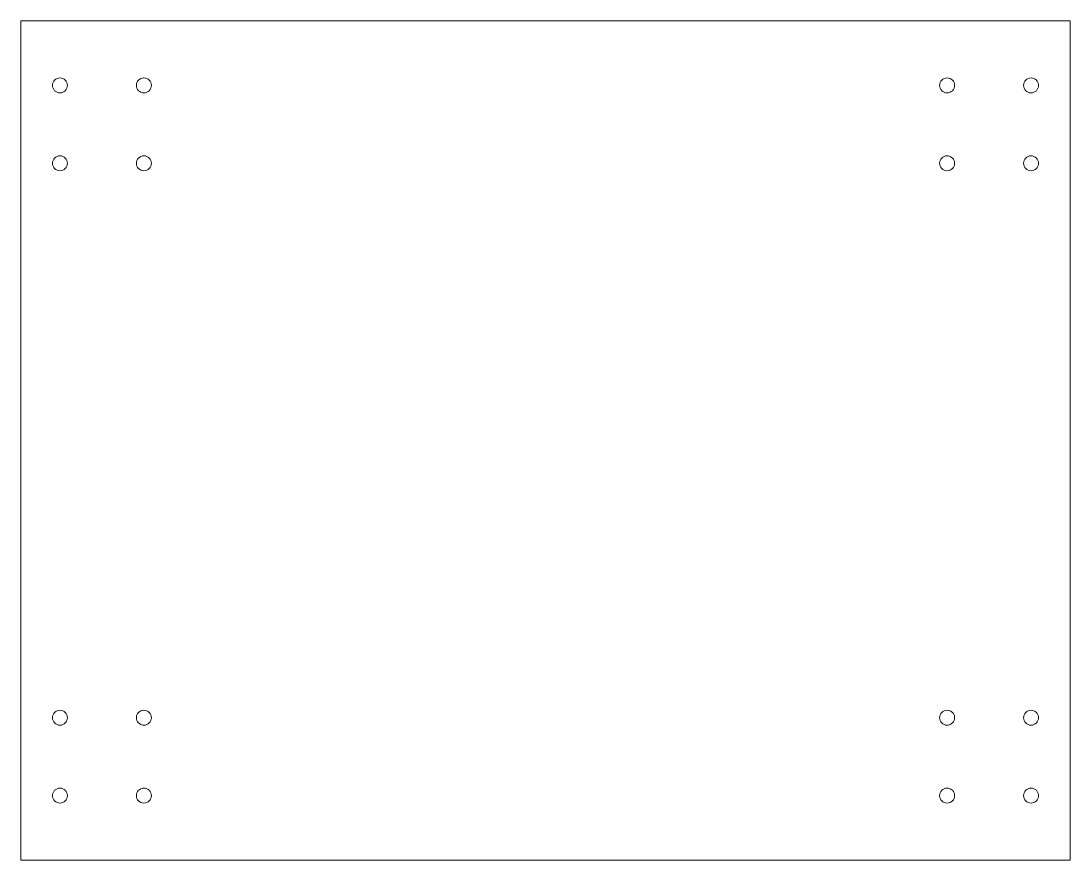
# Model space of a CAD drawing. Header units: millimetres. Extents: x 0 to 350, y 0 to 280.
import ezdxf

# ---------------------------------------------------------------- set-up
doc = ezdxf.new("R2010")
doc.units = ezdxf.units.MM

msp = doc.modelspace()

# ---------------------------------------------------------------- linework, layer by layer
at = {"color": 7, "linetype": 'Continuous', "lineweight": 15}
for p, q in [((350, 280), (0, 280)), ((0, 280), (0, 0)), ((350, 0), (350, 280)), ((0, 0), (350, 0))]:
    msp.add_line(p, q, dxfattribs=at)
for centre in [(13, 258.5), (41, 258.5), (309, 258.5), (337, 258.5), (13, 232.5), (41, 232.5), (309, 232.5), (337, 232.5), (13, 47.5), (41, 47.5), (309, 47.5), (337, 47.5), (13, 21.5), (41, 21.5), (309, 21.5), (337, 21.5)]:
    msp.add_circle(centre, 2.5, dxfattribs=at)

doc.saveas('drawing.dxf')
